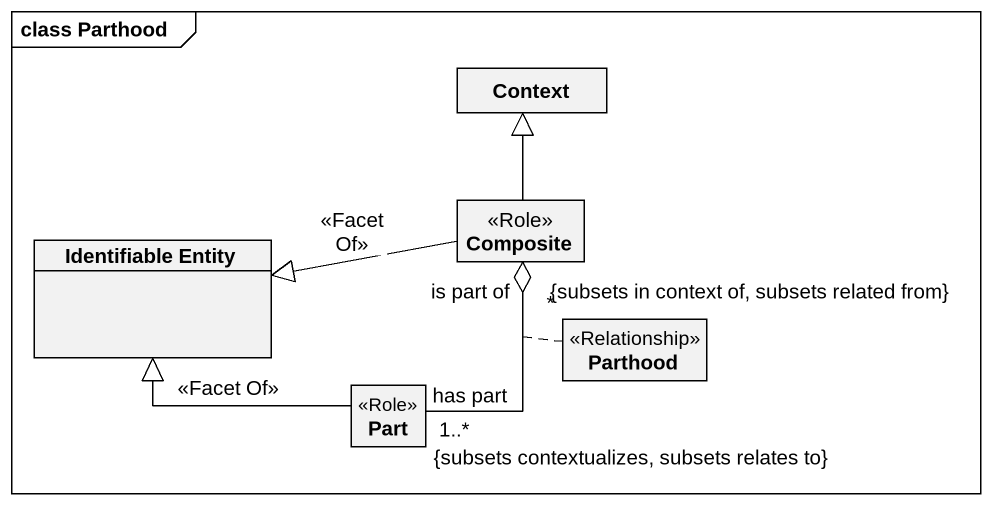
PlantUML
@startuml
mainframe class Parthood
hide circle
hide empty members
class Context
class Composite <<Role>>
class "Identifiable Entity" as Identifiable_Entity
class Parthood <<Relationship>>
class Part <<Role>>
Composite -up-|> Context
Composite -left-|> Identifiable_Entity : <<Facet Of>>
Composite "is part of\n*\n{subsets in context of, subsets related from}" o-- "has part\n1..*\n{subsets contextualizes, subsets relates to}" Part
(Composite, Part) .. Parthood
Part -left-|> Identifiable_Entity : <<Facet Of>>
@enduml
